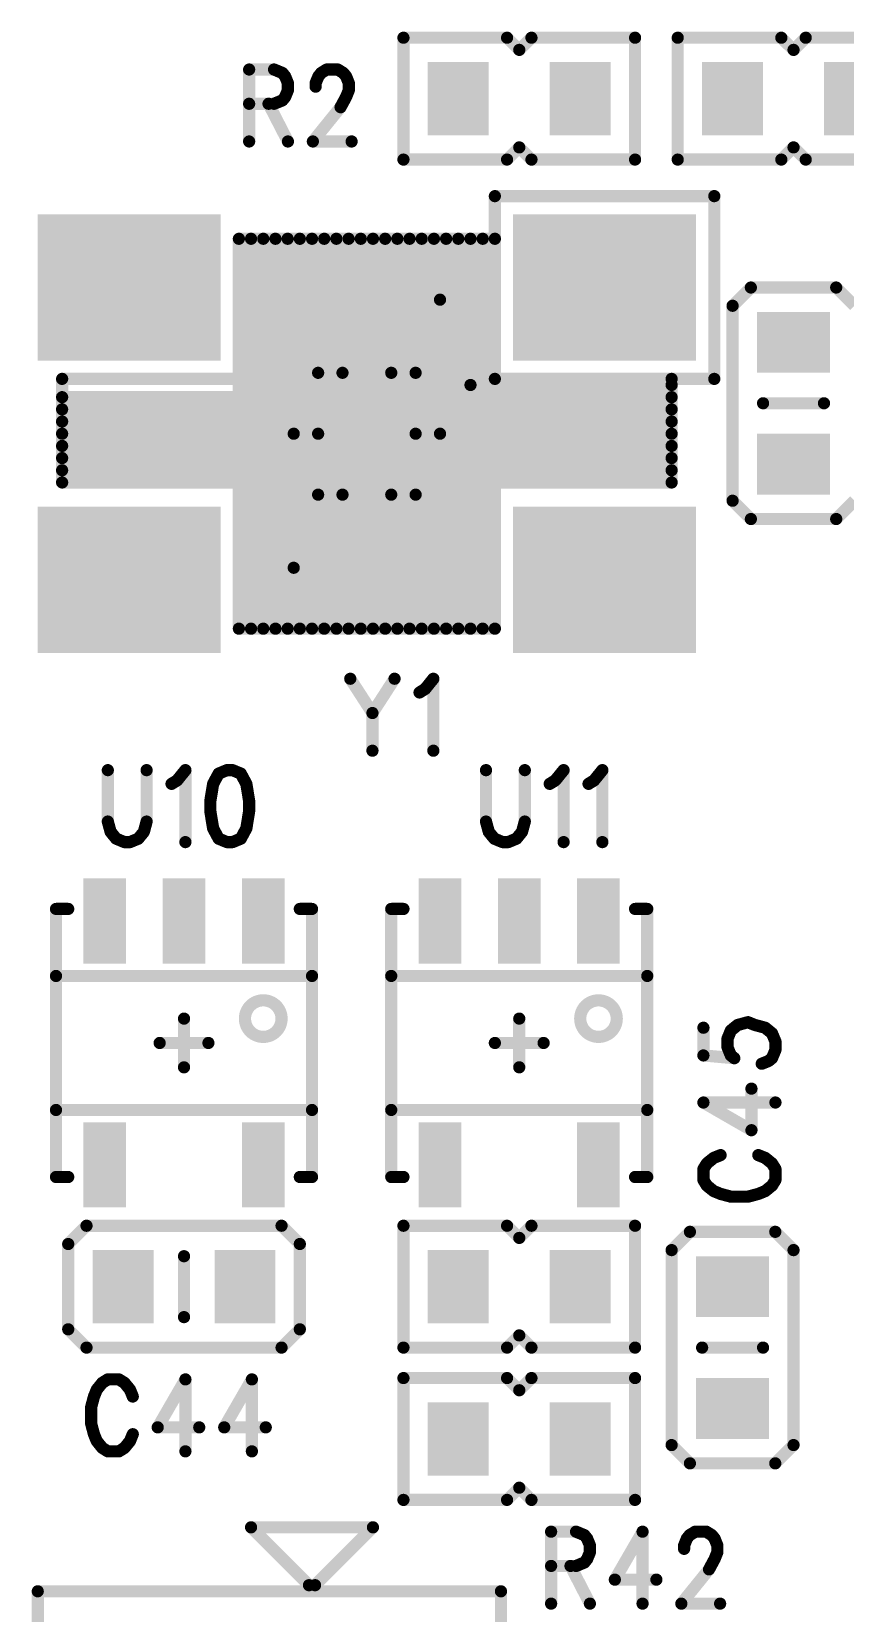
# Model space of a CAD drawing. Extents: x 100 to 147.9, y 92.1 to 144.1.
# Drawn here: x 108 to 114.68, y 113.32 to 126.3 of the extents above; entities that cross this region are included whole.
import ezdxf

# ---------------------------------------------------------------- set-up
doc = ezdxf.new("R2010")
doc.units = 0
doc.layers.get('0').update_dxf_attribs({"linetype": 'CONTINUOUS'})
doc.layers.add('MASK-TOP_PHO', color=10, linetype='CONTINUOUS')
doc.layers.add('SILK-TOP_PHO', color=9, linetype='CONTINUOUS')

# ---------------------------------------------------------------- blocks, each defined once
blk = doc.blocks.new('ROUND_1')
at = {"const_width": 0.050038}
blk.add_lwpolyline([(-0.025018, 0, 1), (0.025018, 0, 1)], format="xyb", close=True, dxfattribs=at)
blk = doc.blocks.new('SQUARE_16')
blk.add_solid([(0.250062, 0.250062), (0.250062, -0.250062), (-0.250062, 0.250062), (-0.250062, -0.250062)])
blk = doc.blocks.new('SQUARE_48')
blk.add_solid([(0.599948, 0.599948), (0.599948, -0.599948), (-0.599948, 0.599948), (-0.599948, -0.599948)])
blk = doc.blocks.new('SQUARE_162')
blk.add_solid([(0.175006, 0.175006), (0.175006, -0.175006), (-0.175006, 0.175006), (-0.175006, -0.175006)])

msp = doc.modelspace()

# ---------------------------------------------------------------- linework, layer by layer
at = {"layer": 'MASK-TOP_PHO'}
for points, const_width in [([(111.499904, 125.800104), (111.499904, 125.700028)], 0.500124), ([(112.499902, 125.800104), (112.499902, 125.700028)], 0.500124), ([(113.75009, 125.700028), (113.75009, 125.800104)], 0.500124), ([(114.750088, 125.700028), (114.750088, 125.800104)], 0.500124), ([(108.949998, 124.199904), (108.650024, 124.199904)], 1.199896), ([(112.849914, 124.199904), (112.54994, 124.199904)], 1.199896), ([(114.199924, 123.75007), (114.3, 123.75007)], 0.500124), ([(114.199924, 122.750072), (114.3, 122.750072)], 0.500124), ([(108.949998, 121.800112), (108.650024, 121.800112)], 1.199896), ([(112.849914, 121.800112), (112.54994, 121.800112)], 1.199896), ([(108.599986, 119.175022), (108.599986, 118.82501)], 0.350012), ([(109.249972, 119.175022), (109.249972, 118.82501)], 0.350012), ([(109.899958, 119.175022), (109.899958, 118.82501)], 0.350012), ([(111.350044, 119.175022), (111.350044, 118.82501)], 0.350012), ([(112.00003, 119.175022), (112.00003, 118.82501)], 0.350012), ([(112.650016, 119.175022), (112.650016, 118.82501)], 0.350012), ([(108.599986, 117.175026), (108.599986, 116.825014)], 0.350012), ([(109.899958, 117.175026), (109.899958, 116.825014)], 0.350012), ([(111.350044, 117.175026), (111.350044, 116.825014)], 0.350012), ([(112.650016, 117.175026), (112.650016, 116.825014)], 0.350012), ([(108.7501, 116.05006), (108.7501, 115.949984)], 0.500124), ([(109.750098, 116.05006), (109.750098, 115.949984)], 0.500124), ([(111.499904, 115.949984), (111.499904, 116.05006)], 0.500124), ([(112.499902, 115.949984), (112.499902, 116.05006)], 0.500124), ([(113.700052, 116.000022), (113.799874, 116.000022)], 0.500124), ([(113.700052, 115.000024), (113.799874, 115.000024)], 0.500124), ([(111.499904, 114.70005), (111.499904, 114.800126)], 0.500124), ([(112.499902, 114.70005), (112.499902, 114.800126)], 0.500124)]:
    msp.add_lwpolyline(points, dxfattribs=dict(at, const_width=const_width))
at = {"layer": 'SILK-TOP_PHO', "const_width": 0.100076}
for points in [[(111.899954, 126.249938), (111.05007, 126.249938)], [(111.05007, 126.249938), (111.05007, 125.24994)], [(112.00003, 126.150116), (111.899954, 126.249938)], [(112.100106, 126.249938), (112.00003, 126.150116)], [(112.94999, 126.249938), (112.100106, 126.249938)], [(112.94999, 125.24994), (112.94999, 126.249938)], [(113.300002, 126.249938), (113.300002, 125.24994)], [(114.149886, 126.249938), (113.300002, 126.249938)], [(114.249962, 126.150116), (114.149886, 126.249938)], [(114.350038, 126.249938), (114.249962, 126.150116)], [(115.199922, 126.249938), (114.350038, 126.249938)], [(109.784134, 125.98908), (109.784134, 125.39853)], [(109.784134, 125.98908), (109.988604, 125.98908)], [(109.988604, 125.98908), (110.05693, 125.960886)], [(110.05693, 125.960886), (110.079536, 125.932692)], [(110.079536, 125.932692), (110.102396, 125.876558)], [(110.102396, 125.876558), (110.102396, 125.820424)], [(110.329472, 125.876558), (110.352332, 125.932692)], [(110.329472, 125.848364), (110.329472, 125.876558)], [(110.352332, 125.932692), (110.374938, 125.960886)], [(110.374938, 125.960886), (110.420404, 125.98908)], [(110.420404, 125.98908), (110.511336, 125.98908)], [(110.511336, 125.98908), (110.556802, 125.960886)], [(110.556802, 125.960886), (110.579662, 125.932692)], [(110.579662, 125.932692), (110.602268, 125.876558)], [(110.602268, 125.876558), (110.602268, 125.820424)], [(110.079536, 125.764036), (110.05693, 125.735842)], [(110.102396, 125.820424), (110.079536, 125.764036)], [(110.579662, 125.764036), (110.534196, 125.679708)], [(110.602268, 125.820424), (110.579662, 125.764036)], [(109.988604, 125.707902), (109.784134, 125.707902)], [(109.943138, 125.707902), (110.102396, 125.39853)], [(110.05693, 125.735842), (109.988604, 125.707902)], [(110.534196, 125.679708), (110.306866, 125.39853)], [(110.306866, 125.39853), (110.624874, 125.39853)], [(111.899954, 125.24994), (112.00003, 125.350016)], [(112.00003, 125.350016), (112.100106, 125.24994)], [(114.149886, 125.24994), (114.249962, 125.350016)], [(114.249962, 125.350016), (114.350038, 125.24994)], [(111.05007, 125.24994), (111.899954, 125.24994)], [(112.100106, 125.24994), (112.94999, 125.24994)], [(113.300002, 125.24994), (114.149886, 125.24994)], [(114.350038, 125.24994), (115.199922, 125.24994)], [(111.799878, 123.450096), (111.799878, 124.949966)], [(111.799878, 124.949966), (113.599976, 124.949966)], [(113.599976, 124.949966), (113.599976, 123.450096)], [(109.70006, 121.400062), (109.70006, 124.599954)], [(109.70006, 124.599954), (111.799878, 124.599954)], [(109.799882, 121.400062), (109.799882, 124.599954)], [(109.799882, 124.599954), (111.700056, 124.599954)], [(109.899958, 124.599954), (111.59998, 124.599954)], [(109.899958, 121.400062), (109.899958, 124.599954)], [(110.000034, 121.400062), (110.000034, 124.599954)], [(110.10011, 124.599954), (110.10011, 121.400062)], [(110.199932, 121.400062), (110.199932, 124.599954)], [(110.300008, 124.599954), (110.300008, 121.400062)], [(110.400084, 121.400062), (110.400084, 124.599954)], [(110.499906, 124.599954), (110.499906, 121.400062)], [(110.599982, 121.400062), (110.599982, 124.599954)], [(110.700058, 124.599954), (110.700058, 121.400062)], [(110.79988, 121.400062), (110.79988, 124.599954)], [(110.899956, 124.599954), (110.899956, 121.400062)], [(111.000032, 121.400062), (111.000032, 124.599954)], [(111.100108, 124.599954), (111.100108, 121.400062)], [(111.19993, 121.400062), (111.19993, 124.599954)], [(111.300006, 121.400062), (111.300006, 124.599954)], [(111.400082, 124.599954), (111.400082, 121.400062)], [(111.499904, 121.400062), (111.499904, 124.599954)], [(111.59998, 123.400058), (111.59998, 124.599954)], [(111.59998, 121.400062), (111.59998, 124.599954)], [(111.700056, 124.599954), (111.700056, 121.400062)], [(111.799878, 124.599954), (111.799878, 121.400062)], [(113.89995, 124.199904), (113.75009, 124.050044)], [(114.599974, 124.199904), (113.89995, 124.199904)], [(114.750088, 124.050044), (114.599974, 124.199904)], [(111.350044, 123.000008), (111.350044, 124.100082)], [(113.75009, 124.050044), (113.75009, 122.450098)], [(108.249974, 122.599958), (108.249974, 123.450096)], [(108.249974, 123.450096), (113.249964, 123.450096)], [(110.350046, 122.499882), (110.350046, 123.49988)], [(110.549944, 122.499882), (110.549944, 123.49988)], [(110.549944, 123.49988), (110.949994, 123.49988)], [(110.949994, 123.49988), (110.949994, 122.499882)], [(111.149892, 122.499882), (111.149892, 123.49988)], [(113.599976, 123.450096), (111.799878, 123.450096)], [(113.249964, 123.299982), (108.249974, 123.299982)], [(113.249964, 123.400058), (111.59998, 123.400058)], [(113.249964, 122.599958), (113.249964, 123.400058)], [(108.249974, 123.199906), (113.249964, 123.199906)], [(114.000026, 123.249944), (114.499898, 123.249944)], [(113.249964, 123.100084), (108.249974, 123.100084)], [(108.249974, 123.000008), (113.249964, 123.000008)], [(113.249964, 122.899932), (108.249974, 122.899932)], [(110.350046, 123.000008), (110.149894, 123.000008)], [(110.149894, 123.000008), (110.149894, 121.899934)], [(111.149892, 123.000008), (111.350044, 123.000008)], [(108.249974, 122.80011), (113.249964, 122.80011)], [(113.249964, 122.700034), (108.249974, 122.700034)], [(113.249964, 122.599958), (108.249974, 122.599958)], [(110.949994, 122.499882), (110.549944, 122.499882)], [(113.75009, 122.450098), (113.89995, 122.299984)], [(114.599974, 122.299984), (114.750088, 122.450098)], [(113.89995, 122.299984), (114.599974, 122.299984)], [(111.799878, 121.400062), (109.70006, 121.400062)], [(111.700056, 121.400062), (109.799882, 121.400062)], [(111.59998, 121.400062), (109.899958, 121.400062)], [(110.613698, 120.98909), (110.795562, 120.707912)], [(110.977172, 120.98909), (110.795562, 120.707912)], [(111.227362, 120.904762), (111.295434, 120.98909)], [(111.295434, 120.98909), (111.295434, 120.39854)], [(111.181896, 120.876568), (111.227362, 120.904762)], [(110.795562, 120.707912), (110.795562, 120.39854)], [(108.624878, 120.239028), (108.624878, 119.817134)], [(108.94314, 119.817134), (108.94314, 120.239028)], [(109.193076, 120.1547), (109.261402, 120.239028)], [(109.261402, 120.239028), (109.261402, 119.648478)], [(109.534198, 120.210834), (109.488732, 120.126506)], [(109.60227, 120.239028), (109.534198, 120.210834)], [(109.647736, 120.239028), (109.60227, 120.239028)], [(109.715808, 120.210834), (109.647736, 120.239028)], [(109.761274, 120.126506), (109.715808, 120.210834)], [(111.727234, 120.239028), (111.727234, 119.817134)], [(112.045496, 119.817134), (112.045496, 120.239028)], [(112.295432, 120.1547), (112.363758, 120.239028)], [(112.363758, 120.239028), (112.363758, 119.648478)], [(112.613694, 120.1547), (112.681766, 120.239028)], [(112.681766, 120.239028), (112.681766, 119.648478)], [(109.14761, 120.126506), (109.193076, 120.1547)], [(109.488732, 120.126506), (109.465872, 119.986044)], [(109.784134, 119.986044), (109.761274, 120.126506)], [(112.249966, 120.126506), (112.295432, 120.1547)], [(112.568228, 120.126506), (112.613694, 120.1547)], [(109.465872, 119.986044), (109.465872, 119.901462)], [(109.465872, 119.901462), (109.488732, 119.761)], [(109.761274, 119.761), (109.784134, 119.901462)], [(109.784134, 119.901462), (109.784134, 119.986044)], [(108.624878, 119.817134), (108.647738, 119.732806)], [(108.920534, 119.732806), (108.94314, 119.817134)], [(111.727234, 119.817134), (111.750094, 119.732806)], [(112.022636, 119.732806), (112.045496, 119.817134)], [(108.647738, 119.732806), (108.693204, 119.676672)], [(108.693204, 119.676672), (108.761276, 119.648478)], [(108.761276, 119.648478), (108.806742, 119.648478)], [(108.806742, 119.648478), (108.875068, 119.676672)], [(108.875068, 119.676672), (108.920534, 119.732806)], [(109.488732, 119.761), (109.534198, 119.676672)], [(109.534198, 119.676672), (109.60227, 119.648478)], [(109.60227, 119.648478), (109.647736, 119.648478)], [(109.647736, 119.648478), (109.715808, 119.676672)], [(109.715808, 119.676672), (109.761274, 119.761)], [(111.750094, 119.732806), (111.79556, 119.676672)], [(111.79556, 119.676672), (111.863632, 119.648478)], [(111.863632, 119.648478), (111.909098, 119.648478)], [(111.909098, 119.648478), (111.97717, 119.676672)], [(111.97717, 119.676672), (112.022636, 119.732806)], [(108.199936, 116.899944), (108.199936, 119.100092)], [(108.199936, 119.100092), (108.300012, 119.100092)], [(110.300008, 119.100092), (110.199932, 119.100092)], [(110.300008, 116.899944), (110.300008, 119.100092)], [(110.949994, 116.899944), (110.949994, 119.100092)], [(110.949994, 119.100092), (111.05007, 119.100092)], [(113.050066, 119.100092), (112.94999, 119.100092)], [(113.050066, 116.899944), (113.050066, 119.100092)], [(108.199936, 117.450108), (108.199936, 118.549928)], [(108.199936, 118.549928), (110.300008, 118.549928)], [(110.300008, 118.549928), (110.300008, 117.450108)], [(110.949994, 117.450108), (110.949994, 118.549928)], [(110.949994, 118.549928), (113.050066, 118.549928)], [(113.050066, 118.549928), (113.050066, 117.450108)], [(109.249972, 117.80012), (109.249972, 118.199916)], [(112.00003, 117.80012), (112.00003, 118.199916)], [(113.510822, 118.124986), (113.510822, 117.897656)], [(113.707926, 118.034054), (113.735866, 118.10238)], [(113.735866, 118.10238), (113.792254, 118.147846)], [(113.792254, 118.147846), (113.876582, 118.170452)], [(113.876582, 118.170452), (113.932716, 118.147846)], [(113.932716, 118.147846), (114.017298, 118.124986)], [(114.017298, 118.124986), (114.073432, 118.07952)], [(114.073432, 118.07952), (114.101626, 118.011448)], [(109.450124, 118.000018), (109.050074, 118.000018)], [(112.199928, 118.000018), (111.799878, 118.000018)], [(113.707926, 117.965982), (113.707926, 118.034054)], [(113.735866, 117.897656), (113.707926, 117.965982)], [(114.101626, 118.011448), (114.101626, 117.943122)], [(113.510822, 117.897656), (113.76406, 117.87505)], [(113.76406, 117.87505), (113.735866, 117.897656)], [(114.045238, 117.85219), (113.989104, 117.829584)], [(114.073432, 117.87505), (114.045238, 117.85219)], [(114.101626, 117.943122), (114.073432, 117.87505)], [(113.904776, 117.283992), (113.904776, 117.625114)], [(110.300008, 117.450108), (108.199936, 117.450108)], [(113.050066, 117.450108), (110.949994, 117.450108)], [(113.510822, 117.511322), (113.904776, 117.283992)], [(113.510822, 117.511322), (114.101626, 117.511322)], [(113.595404, 117.056916), (113.539016, 117.01145)], [(113.651538, 117.079522), (113.595404, 117.056916)], [(114.017298, 117.056916), (113.96091, 117.079522)], [(114.073432, 117.01145), (114.017298, 117.056916)], [(113.539016, 117.01145), (113.510822, 116.965984)], [(113.510822, 116.965984), (113.510822, 116.875052)], [(114.101626, 116.965984), (114.073432, 117.01145)], [(114.101626, 116.875052), (114.101626, 116.965984)], [(108.300012, 116.899944), (108.199936, 116.899944)], [(110.199932, 116.899944), (110.300008, 116.899944)], [(111.05007, 116.899944), (110.949994, 116.899944)], [(112.94999, 116.899944), (113.050066, 116.899944)], [(113.510822, 116.875052), (113.539016, 116.829586)], [(113.539016, 116.829586), (113.595404, 116.78412)], [(113.595404, 116.78412), (113.651538, 116.76126)], [(113.96091, 116.76126), (114.017298, 116.78412)], [(114.017298, 116.78412), (114.073432, 116.829586)], [(114.073432, 116.829586), (114.101626, 116.875052)], [(113.651538, 116.76126), (113.735866, 116.738654)], [(113.735866, 116.738654), (113.876582, 116.738654)], [(113.876582, 116.738654), (113.96091, 116.76126)], [(108.450126, 116.499894), (108.300012, 116.350034)], [(110.050072, 116.499894), (108.450126, 116.499894)], [(110.199932, 116.350034), (110.050072, 116.499894)], [(111.05007, 116.499894), (111.05007, 115.499896)], [(111.899954, 116.499894), (111.05007, 116.499894)], [(112.00003, 116.400072), (111.899954, 116.499894)], [(112.100106, 116.499894), (112.00003, 116.400072)], [(112.94999, 116.499894), (112.100106, 116.499894)], [(112.94999, 115.499896), (112.94999, 116.499894)], [(113.400078, 116.45011), (113.249964, 116.299996)], [(114.100102, 116.45011), (113.400078, 116.45011)], [(114.249962, 116.299996), (114.100102, 116.45011)], [(108.300012, 116.350034), (108.300012, 115.65001)], [(110.199932, 115.65001), (110.199932, 116.350034)], [(113.249964, 116.299996), (113.249964, 114.70005)], [(114.249962, 114.70005), (114.249962, 116.299996)], [(109.249972, 116.249958), (109.249972, 115.750086)], [(108.300012, 115.65001), (108.450126, 115.499896)], [(110.050072, 115.499896), (110.199932, 115.65001)], [(108.450126, 115.499896), (110.050072, 115.499896)], [(111.05007, 115.499896), (111.899954, 115.499896)], [(111.899954, 115.499896), (112.00003, 115.599972)], [(112.00003, 115.599972), (112.100106, 115.499896)], [(112.100106, 115.499896), (112.94999, 115.499896)], [(113.4999, 115.499896), (114.000026, 115.499896)], [(108.624878, 115.239038), (108.579666, 115.210844)], [(108.71581, 115.239038), (108.624878, 115.239038)], [(108.761276, 115.210844), (108.71581, 115.239038)], [(109.261402, 115.239038), (109.034072, 114.845338)], [(109.261402, 115.239038), (109.261402, 114.648488)], [(109.80674, 115.239038), (109.579664, 114.845338)], [(109.80674, 115.239038), (109.80674, 114.648488)], [(111.05007, 115.24996), (111.05007, 114.249962)], [(111.899954, 115.24996), (111.05007, 115.24996)], [(112.00003, 115.149884), (111.899954, 115.24996)], [(112.100106, 115.24996), (112.00003, 115.149884)], [(112.94999, 115.24996), (112.100106, 115.24996)], [(112.94999, 114.249962), (112.94999, 115.24996)], [(108.51134, 115.098322), (108.488734, 115.013994)], [(108.5342, 115.15471), (108.51134, 115.098322)], [(108.579666, 115.210844), (108.5342, 115.15471)], [(108.806742, 115.15471), (108.761276, 115.210844)], [(108.829602, 115.098322), (108.806742, 115.15471)], [(108.488734, 115.013994), (108.488734, 114.873532)], [(108.488734, 114.873532), (108.51134, 114.78895)], [(109.034072, 114.845338), (109.37494, 114.845338)], [(109.579664, 114.845338), (109.920532, 114.845338)], [(108.51134, 114.78895), (108.5342, 114.732816)], [(108.5342, 114.732816), (108.579666, 114.676682)], [(108.761276, 114.676682), (108.806742, 114.732816)], [(108.806742, 114.732816), (108.829602, 114.78895)], [(108.579666, 114.676682), (108.624878, 114.648488)], [(108.624878, 114.648488), (108.71581, 114.648488)], [(108.71581, 114.648488), (108.761276, 114.676682)], [(113.249964, 114.70005), (113.400078, 114.549936)], [(114.100102, 114.549936), (114.249962, 114.70005)], [(113.400078, 114.549936), (114.100102, 114.549936)], [(111.899954, 114.249962), (112.00003, 114.350038)], [(112.00003, 114.350038), (112.100106, 114.249962)], [(111.05007, 114.249962), (111.899954, 114.249962)], [(112.100106, 114.249962), (112.94999, 114.249962)], [(110.275116, 113.549938), (109.799882, 114.024918)], [(109.799882, 114.024918), (110.79988, 114.024918)], [(110.79988, 114.024918), (110.3249, 113.549938)], [(112.261396, 113.989104), (112.261396, 113.398554)], [(112.261396, 113.989104), (112.465866, 113.989104)], [(112.465866, 113.989104), (112.534192, 113.96091)], [(112.534192, 113.96091), (112.556798, 113.932716)], [(112.556798, 113.932716), (112.579658, 113.876582)], [(113.011458, 113.989104), (112.784128, 113.595404)], [(113.011458, 113.989104), (113.011458, 113.398554)], [(113.352326, 113.876582), (113.374932, 113.932716)], [(113.374932, 113.932716), (113.397792, 113.96091)], [(113.397792, 113.96091), (113.443258, 113.989104)], [(113.443258, 113.989104), (113.53419, 113.989104)], [(113.53419, 113.989104), (113.579656, 113.96091)], [(113.579656, 113.96091), (113.602262, 113.932716)], [(113.602262, 113.932716), (113.625122, 113.876582)], [(112.579658, 113.820194), (112.556798, 113.76406)], [(112.579658, 113.876582), (112.579658, 113.820194)], [(113.352326, 113.848388), (113.352326, 113.876582)], [(113.625122, 113.820194), (113.602262, 113.76406)], [(113.625122, 113.876582), (113.625122, 113.820194)], [(112.465866, 113.707926), (112.261396, 113.707926)], [(112.4204, 113.707926), (112.579658, 113.398554)], [(112.534192, 113.735866), (112.465866, 113.707926)], [(112.556798, 113.76406), (112.534192, 113.735866)], [(113.556796, 113.679732), (113.329466, 113.398554)], [(113.602262, 113.76406), (113.556796, 113.679732)], [(112.784128, 113.595404), (113.124996, 113.595404)], [(108.050076, 113.4999), (111.849916, 113.4999)], [(108.050076, 101.000052), (108.050076, 113.4999)], [(111.849916, 113.4999), (111.849916, 101.000052)], [(113.329466, 113.398554), (113.647728, 113.398554)]]:
    msp.add_lwpolyline(points, dxfattribs=at)
for points in [[(109.749844, 118.199916, 1), (110.050072, 118.199916, 1)], [(112.500156, 118.199916, 1), (112.799876, 118.199916, 1)]]:
    msp.add_lwpolyline(points, format="xyb", close=True, dxfattribs=at)

# ---------------------------------------------------------------- block references
at = {"layer": 'MASK-TOP_PHO'}
for name, p in [('SQUARE_16', (111.499904, 125.800104)), ('SQUARE_16', (112.499902, 125.800104)), ('SQUARE_16', (113.75009, 125.800104)), ('SQUARE_16', (114.750088, 125.800104)), ('SQUARE_16', (111.499904, 125.700028)), ('SQUARE_16', (112.499902, 125.700028)), ('SQUARE_16', (113.75009, 125.700028)), ('SQUARE_16', (114.750088, 125.700028)), ('SQUARE_48', (108.650024, 124.199904)), ('SQUARE_48', (108.949998, 124.199904)), ('SQUARE_48', (112.54994, 124.199904)), ('SQUARE_48', (112.849914, 124.199904)), ('SQUARE_16', (114.199924, 123.75007)), ('SQUARE_16', (114.3, 123.75007)), ('SQUARE_16', (114.199924, 122.750072)), ('SQUARE_16', (114.3, 122.750072)), ('SQUARE_48', (108.650024, 121.800112)), ('SQUARE_48', (108.949998, 121.800112)), ('SQUARE_48', (112.54994, 121.800112)), ('SQUARE_48', (112.849914, 121.800112)), ('SQUARE_162', (108.599986, 119.175022)), ('SQUARE_162', (109.249972, 119.175022)), ('SQUARE_162', (109.899958, 119.175022)), ('SQUARE_162', (111.350044, 119.175022)), ('SQUARE_162', (112.00003, 119.175022)), ('SQUARE_162', (112.650016, 119.175022)), ('SQUARE_162', (108.599986, 118.82501)), ('SQUARE_162', (109.249972, 118.82501)), ('SQUARE_162', (109.899958, 118.82501)), ('SQUARE_162', (111.350044, 118.82501)), ('SQUARE_162', (112.00003, 118.82501)), ('SQUARE_162', (112.650016, 118.82501)), ('SQUARE_162', (108.599986, 117.175026)), ('SQUARE_162', (109.899958, 117.175026)), ('SQUARE_162', (111.350044, 117.175026)), ('SQUARE_162', (112.650016, 117.175026)), ('SQUARE_162', (108.599986, 116.825014)), ('SQUARE_162', (109.899958, 116.825014)), ('SQUARE_162', (111.350044, 116.825014)), ('SQUARE_162', (112.650016, 116.825014)), ('SQUARE_16', (108.7501, 116.05006)), ('SQUARE_16', (108.7501, 115.949984)), ('SQUARE_16', (109.750098, 116.05006)), ('SQUARE_16', (109.750098, 115.949984)), ('SQUARE_16', (111.499904, 116.05006)), ('SQUARE_16', (111.499904, 115.949984)), ('SQUARE_16', (112.499902, 116.05006)), ('SQUARE_16', (112.499902, 115.949984)), ('SQUARE_16', (113.700052, 116.000022)), ('SQUARE_16', (113.799874, 116.000022)), ('SQUARE_16', (113.700052, 115.000024)), ('SQUARE_16', (113.799874, 115.000024)), ('SQUARE_16', (111.499904, 114.800126)), ('SQUARE_16', (112.499902, 114.800126)), ('SQUARE_16', (111.499904, 114.70005)), ('SQUARE_16', (112.499902, 114.70005))]:
    msp.add_blockref(name, p, dxfattribs=at)
at = {"layer": 'SILK-TOP_PHO'}
for p in [(111.05007, 126.249938), (111.899954, 126.249938), (112.00003, 126.150116), (112.100106, 126.249938), (112.94999, 126.249938), (113.300002, 126.249938), (113.300002, 126.249938), (114.149886, 126.249938), (114.249962, 126.150116), (114.350038, 126.249938), (109.784134, 125.98908), (109.784134, 125.98908), (109.988604, 125.98908), (110.05693, 125.960886), (110.079536, 125.932692), (110.102396, 125.876558), (110.329472, 125.876558), (110.352332, 125.932692), (110.374938, 125.960886), (110.420404, 125.98908), (110.511336, 125.98908), (110.556802, 125.960886), (110.579662, 125.932692), (110.602268, 125.876558), (110.079536, 125.764036), (110.102396, 125.820424), (110.329472, 125.848364), (110.579662, 125.764036), (110.602268, 125.820424), (109.784134, 125.707902), (109.943138, 125.707902), (109.988604, 125.707902), (110.05693, 125.735842), (110.534196, 125.679708), (109.784134, 125.39853), (110.102396, 125.39853), (110.306866, 125.39853), (110.624874, 125.39853), (112.00003, 125.350016), (114.249962, 125.350016), (111.05007, 125.24994), (111.899954, 125.24994), (112.100106, 125.24994), (112.94999, 125.24994), (112.94999, 125.24994), (113.300002, 125.24994), (114.149886, 125.24994), (114.350038, 125.24994), (111.799878, 124.949966), (113.599976, 124.949966), (109.70006, 124.599954), (109.799882, 124.599954), (109.899958, 124.599954), (109.899958, 124.599954), (110.000034, 124.599954), (110.10011, 124.599954), (110.199932, 124.599954), (110.300008, 124.599954), (110.400084, 124.599954), (110.499906, 124.599954), (110.599982, 124.599954), (110.700058, 124.599954), (110.79988, 124.599954), (110.899956, 124.599954), (111.000032, 124.599954), (111.100108, 124.599954), (111.19993, 124.599954), (111.300006, 124.599954), (111.400082, 124.599954), (111.499904, 124.599954), (111.59998, 124.599954), (111.59998, 124.599954), (111.59998, 124.599954), (111.700056, 124.599954), (111.799878, 124.599954), (113.89995, 124.199904), (114.599974, 124.199904), (111.350044, 124.100082), (113.75009, 124.050044), (108.249974, 123.450096), (108.249974, 123.450096), (110.350046, 123.49988), (110.549944, 123.49988), (110.949994, 123.49988), (111.149892, 123.49988), (111.799878, 123.450096), (113.249964, 123.450096), (113.599976, 123.450096), (113.599976, 123.450096), (108.249974, 123.299982), (111.59998, 123.400058), (113.249964, 123.400058), (113.249964, 123.400058), (113.249964, 123.299982), (108.249974, 123.199906), (113.249964, 123.199906), (114.000026, 123.249944), (114.499898, 123.249944), (108.249974, 123.100084), (113.249964, 123.100084), (108.249974, 123.000008), (108.249974, 122.899932), (110.149894, 123.000008), (110.350046, 123.000008), (111.149892, 123.000008), (111.350044, 123.000008), (113.249964, 123.000008), (113.249964, 122.899932), (108.249974, 122.80011), (113.249964, 122.80011), (108.249974, 122.700034), (113.249964, 122.700034), (108.249974, 122.599958), (108.249974, 122.599958), (110.350046, 122.499882), (110.549944, 122.499882), (110.949994, 122.499882), (110.949994, 122.499882), (111.149892, 122.499882), (113.249964, 122.599958), (113.249964, 122.599958), (113.75009, 122.450098), (113.89995, 122.299984), (114.599974, 122.299984), (110.149894, 121.899934), (109.70006, 121.400062), (109.799882, 121.400062), (109.899958, 121.400062), (109.899958, 121.400062), (110.000034, 121.400062), (110.10011, 121.400062), (110.199932, 121.400062), (110.300008, 121.400062), (110.400084, 121.400062), (110.499906, 121.400062), (110.599982, 121.400062), (110.700058, 121.400062), (110.79988, 121.400062), (110.899956, 121.400062), (111.000032, 121.400062), (111.100108, 121.400062), (111.19993, 121.400062), (111.300006, 121.400062), (111.400082, 121.400062), (111.499904, 121.400062), (111.59998, 121.400062), (111.59998, 121.400062), (111.700056, 121.400062), (111.700056, 121.400062), (111.799878, 121.400062), (111.799878, 121.400062), (110.613698, 120.98909), (110.977172, 120.98909), (111.295434, 120.98909), (111.181896, 120.876568), (111.227362, 120.904762), (110.795562, 120.707912), (110.795562, 120.707912), (110.795562, 120.39854), (111.295434, 120.39854), (108.624878, 120.239028), (108.94314, 120.239028), (109.261402, 120.239028), (109.534198, 120.210834), (109.60227, 120.239028), (109.60227, 120.239028), (109.647736, 120.239028), (109.715808, 120.210834), (111.727234, 120.239028), (112.045496, 120.239028), (112.363758, 120.239028), (112.681766, 120.239028), (109.14761, 120.126506), (109.193076, 120.1547), (109.488732, 120.126506), (109.761274, 120.126506), (112.249966, 120.126506), (112.295432, 120.1547), (112.568228, 120.126506), (112.613694, 120.1547), (109.465872, 119.986044), (109.465872, 119.901462), (109.784134, 119.986044), (109.784134, 119.901462), (108.624878, 119.817134), (108.94314, 119.817134), (111.727234, 119.817134), (112.045496, 119.817134), (108.647738, 119.732806), (108.693204, 119.676672), (108.761276, 119.648478), (108.806742, 119.648478), (108.875068, 119.676672), (108.920534, 119.732806), (109.261402, 119.648478), (109.488732, 119.761), (109.534198, 119.676672), (109.60227, 119.648478), (109.647736, 119.648478), (109.715808, 119.676672), (109.761274, 119.761), (111.750094, 119.732806), (111.79556, 119.676672), (111.863632, 119.648478), (111.909098, 119.648478), (111.97717, 119.676672), (112.022636, 119.732806), (112.363758, 119.648478), (112.681766, 119.648478), (108.199936, 119.100092), (108.300012, 119.100092), (110.199932, 119.100092), (110.300008, 119.100092), (110.949994, 119.100092), (111.05007, 119.100092), (112.94999, 119.100092), (113.050066, 119.100092), (108.199936, 118.549928), (110.300008, 118.549928), (110.949994, 118.549928), (113.050066, 118.549928), (109.249972, 118.199916), (112.00003, 118.199916), (113.510822, 118.124986), (113.735866, 118.10238), (113.792254, 118.147846), (113.876582, 118.170452), (113.932716, 118.147846), (114.017298, 118.124986), (114.073432, 118.07952), (109.050074, 118.000018), (109.450124, 118.000018), (111.799878, 118.000018), (112.199928, 118.000018), (113.707926, 118.034054), (113.707926, 117.965982), (114.101626, 118.011448), (113.510822, 117.897656), (113.735866, 117.897656), (113.76406, 117.87505), (113.989104, 117.829584), (114.045238, 117.85219), (114.073432, 117.87505), (114.101626, 117.943122), (109.249972, 117.80012), (112.00003, 117.80012), (113.904776, 117.625114), (108.199936, 117.450108), (110.300008, 117.450108), (110.300008, 117.450108), (110.949994, 117.450108), (113.050066, 117.450108), (113.050066, 117.450108), (113.510822, 117.511322), (113.510822, 117.511322), (114.101626, 117.511322), (113.904776, 117.283992), (113.595404, 117.056916), (113.651538, 117.079522), (113.96091, 117.079522), (114.017298, 117.056916), (113.510822, 116.965984), (113.539016, 117.01145), (114.073432, 117.01145), (114.101626, 116.965984), (108.199936, 116.899944), (108.300012, 116.899944), (110.199932, 116.899944), (110.300008, 116.899944), (110.949994, 116.899944), (111.05007, 116.899944), (112.94999, 116.899944), (113.050066, 116.899944), (113.510822, 116.875052), (113.539016, 116.829586), (113.595404, 116.78412), (114.017298, 116.78412), (114.073432, 116.829586), (114.101626, 116.875052), (113.651538, 116.76126), (113.735866, 116.738654), (113.876582, 116.738654), (113.96091, 116.76126), (108.450126, 116.499894), (110.050072, 116.499894), (111.05007, 116.499894), (111.05007, 116.499894), (111.899954, 116.499894), (112.00003, 116.400072), (112.100106, 116.499894), (112.94999, 116.499894), (113.400078, 116.45011), (114.100102, 116.45011), (108.300012, 116.350034), (110.199932, 116.350034), (113.249964, 116.299996), (114.249962, 116.299996), (114.249962, 116.299996), (109.249972, 116.249958), (109.249972, 115.750086), (108.300012, 115.65001), (110.199932, 115.65001), (108.450126, 115.499896), (110.050072, 115.499896), (110.050072, 115.499896), (111.05007, 115.499896), (111.899954, 115.499896), (112.00003, 115.599972), (112.100106, 115.499896), (112.94999, 115.499896), (113.4999, 115.499896), (114.000026, 115.499896), (108.624878, 115.239038), (108.71581, 115.239038), (109.261402, 115.239038), (109.261402, 115.239038), (109.80674, 115.239038), (109.80674, 115.239038), (111.05007, 115.24996), (111.05007, 115.24996), (111.899954, 115.24996), (112.100106, 115.24996), (112.94999, 115.24996), (108.51134, 115.098322), (108.5342, 115.15471), (108.579666, 115.210844), (108.761276, 115.210844), (108.806742, 115.15471), (108.829602, 115.098322), (112.00003, 115.149884), (108.488734, 115.013994), (108.488734, 114.873532), (109.034072, 114.845338), (109.37494, 114.845338), (109.579664, 114.845338), (109.920532, 114.845338), (108.51134, 114.78895), (108.5342, 114.732816), (108.806742, 114.732816), (108.829602, 114.78895), (108.579666, 114.676682), (108.624878, 114.648488), (108.71581, 114.648488), (108.761276, 114.676682), (109.261402, 114.648488), (109.80674, 114.648488), (113.249964, 114.70005), (114.249962, 114.70005), (113.400078, 114.549936), (114.100102, 114.549936), (112.00003, 114.350038), (111.05007, 114.249962), (111.899954, 114.249962), (112.100106, 114.249962), (112.94999, 114.249962), (109.799882, 114.024918), (110.79988, 114.024918), (112.261396, 113.989104), (112.261396, 113.989104), (112.465866, 113.989104), (112.534192, 113.96091), (112.556798, 113.932716), (113.011458, 113.989104), (113.011458, 113.989104), (113.374932, 113.932716), (113.397792, 113.96091), (113.443258, 113.989104), (113.53419, 113.989104), (113.579656, 113.96091), (113.602262, 113.932716), (112.579658, 113.876582), (112.579658, 113.820194), (113.352326, 113.876582), (113.352326, 113.848388), (113.625122, 113.876582), (113.625122, 113.820194), (112.261396, 113.707926), (112.4204, 113.707926), (112.465866, 113.707926), (112.534192, 113.735866), (112.556798, 113.76406), (113.556796, 113.679732), (113.602262, 113.76406), (110.275116, 113.549938), (110.3249, 113.549938), (112.784128, 113.595404), (113.124996, 113.595404), (108.050076, 113.4999), (108.050076, 113.4999), (111.849916, 113.4999), (112.261396, 113.398554), (112.579658, 113.398554), (113.011458, 113.398554), (113.329466, 113.398554), (113.647728, 113.398554)]:
    msp.add_blockref('ROUND_1', p, dxfattribs=at)

doc.saveas('drawing.dxf')
